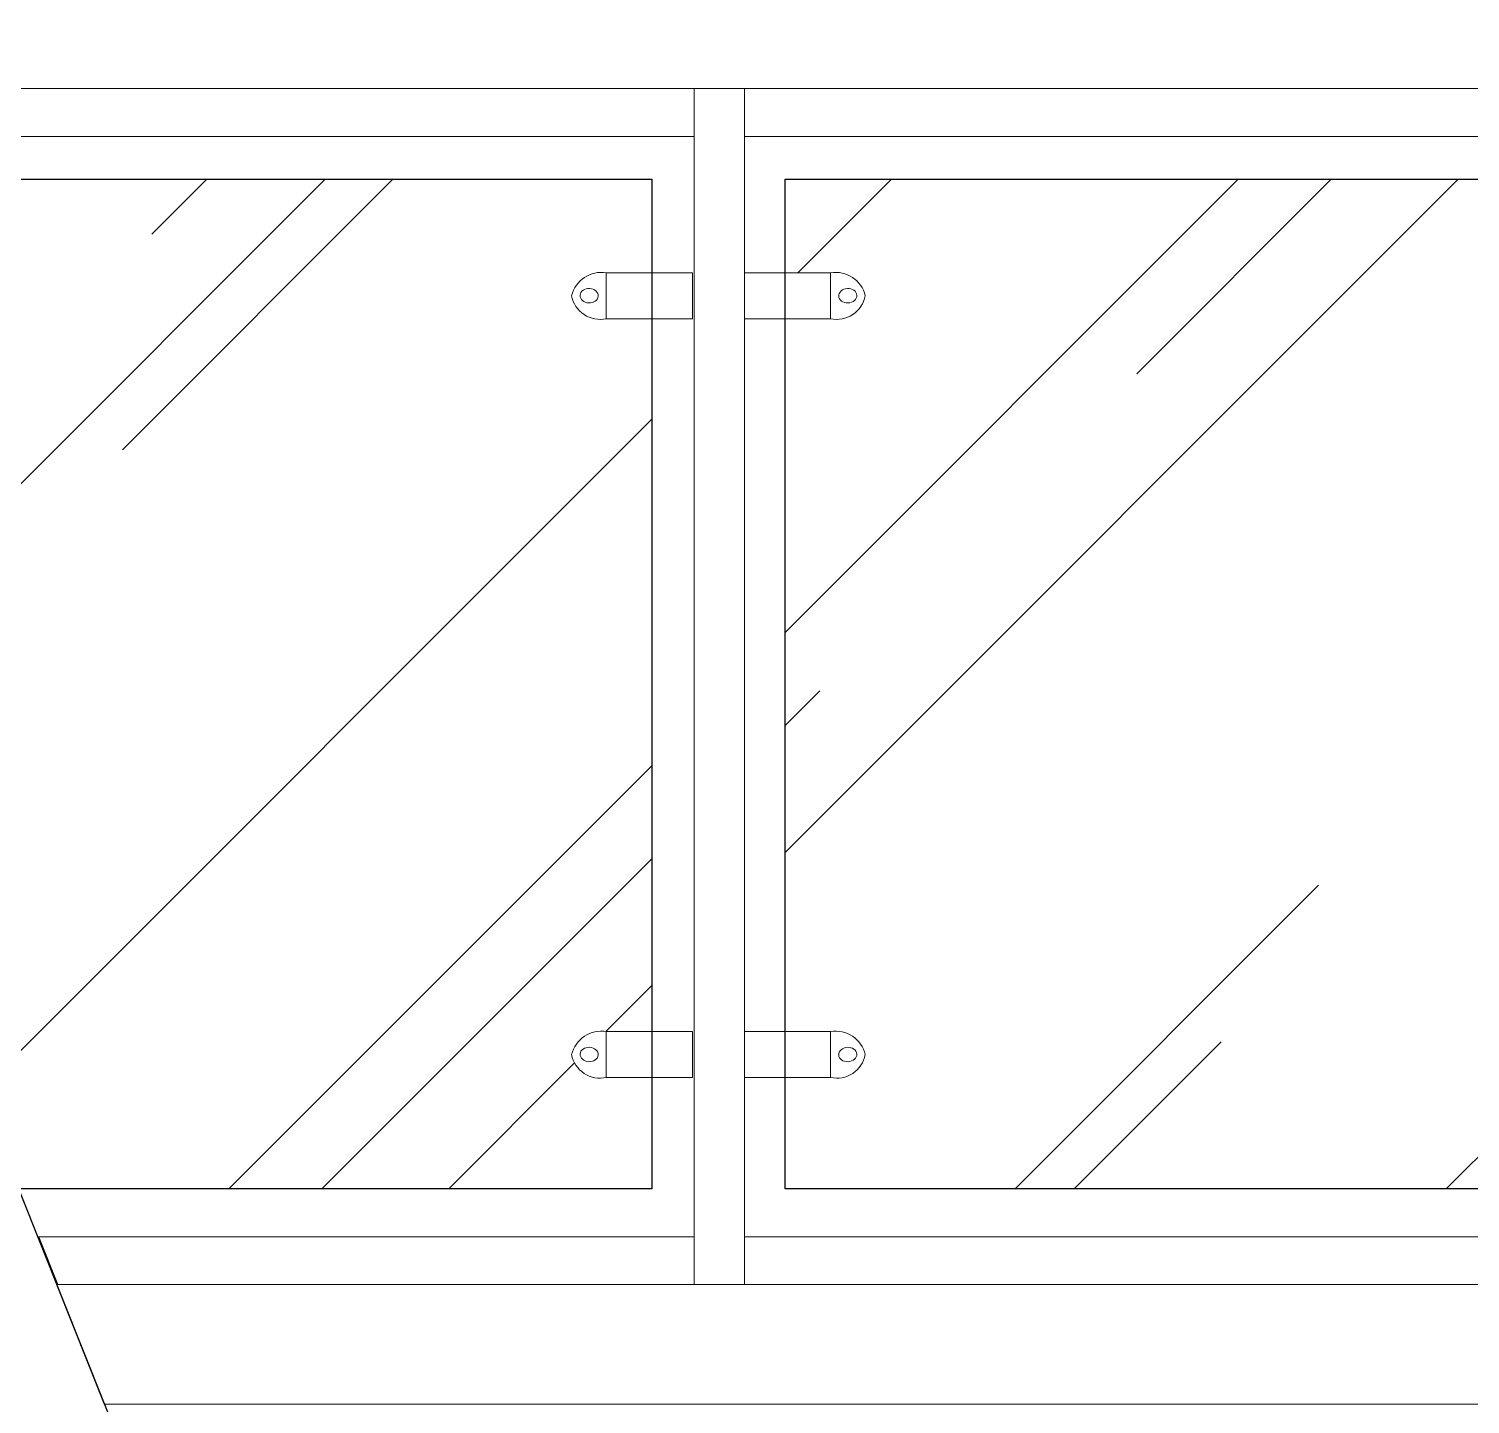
# Model space of a CAD drawing. Header units: inches. Extents: x 249 to 1192, y -18 to 440.
# Drawn here: x 599.255 to 600.461, y 266.148 to 267.298 of the extents above; entities that cross this region are included whole.
import ezdxf

# ---------------------------------------------------------------- set-up
doc = ezdxf.new("R2010")
doc.units = ezdxf.units.IN
doc.header["$MEASUREMENT"] = 0
for name, color, linetype, lineweight in [('BALOK', 3, 'Continuous', 20), ('BESI', 201, 'Continuous', 0), ('KACA', 141, 'Continuous', 30), ('KUSEN', 16, 'Continuous', 15)]:
    doc.layers.add(name, color=color, linetype=linetype, lineweight=lineweight)
doc.layers.add('KOLOM', color=5, linetype='Continuous')
pattern_1 = [(45, (585.4732183829313, 361.9800564546165), (0.4242640687119287, 1.131370849898476), [7.5, -1, 2.5, -0.5]), (45, (585.7666676971238, 362.6270591594022), (-0.8237794000823279, 0.1166726188957805), [1.5, -0.165, 3, -0.375]), (45, (585.3494746962238, 362.4573535319174), (1.60159685938753, 2.075358402782517), [4, -0.7, 2, -0.5])]

# ---------------------------------------------------------------- blocks, each defined once
blk = doc.blocks.new('tampak depan')
at = {"layer": 'KACA'}
h = blk.add_hatch(dxfattribs=at)
h.set_pattern_fill('AR-RROOF', color=256, scale=0.5, angle=45, style=0)
h.set_pattern_definition(pattern_1)
edge = h.paths.add_edge_path()
edge.add_line((684.5997325445377, 342.0012149715888), (684.9374537070636, 341.1569120647999))
edge.add_line((684.9374537070636, 341.1569120647999), (685.4663832808022, 341.1569120647999))
edge.add_line((685.4663832808022, 341.1569120647999), (685.4663832808022, 341.2500549715888))
edge.add_line((685.4663832808022, 341.2500549715888), (685.4282535275566, 341.2500549715888))
edge.add_arc((685.4230707567458, 341.2737530178524), 0.02425816378012243, 190.7659853007525, 282.3363719589619, ccw=False)
edge.add_arc((685.4240195468766, 341.2632540073775), 0.02548841904594518, 80.4380507379264, 166.4595920058728, ccw=False)
edge.add_line((685.4282535275566, 341.2883883049221), (685.4663832808022, 341.2883883049221))
edge.add_line((685.4663832808022, 341.2883883049221), (685.4663832808022, 341.8845372994409))
edge.add_line((685.4663832808022, 341.8845372994409), (685.4282535275566, 341.8845372994409))
edge.add_arc((685.4230707567458, 341.9082353457044), 0.02425816378012265, 190.7659853007525, 282.3363719589619, ccw=False)
edge.add_arc((685.4240195468766, 341.8977363352296), 0.02548841904594465, 80.4380507379264, 166.4595920058728, ccw=False)
edge.add_line((685.4282535275566, 341.9228706327742), (685.4663832808022, 341.9228706327742))
edge.add_line((685.4663832808022, 341.9228706327742), (685.4663832808022, 342.0012149715888))
edge.add_line((685.4663832808022, 342.0012149715888), (684.5997325445377, 342.0012149715888))
h = blk.add_hatch(dxfattribs=at)
h.set_pattern_fill('AR-RROOF', color=256, scale=0.5, angle=45, style=0)
h.set_pattern_definition(pattern_1)
h.paths.add_polyline_path([(686.5620575280496, 341.1569120647999), (686.5620575280496, 341.2500549715888), (686.5239277748041, 341.2500549715888, -0.4222642778765056), (686.4949138246493, 341.2692216382549, -0.3940190553833528), (686.5239277748041, 341.2883883049221), (686.5620575280496, 341.2883883049221), (686.5620575280496, 341.8845372994409), (686.5239277748041, 341.8845372994409, -0.4222642778765002), (686.4949138246493, 341.9037039661069, -0.3940190553833639), (686.5239277748041, 341.9228706327742), (686.5620575280496, 341.9228706327742), (686.5620575280496, 342.0012149715888), (685.5777330059619, 342.0012149715888), (685.5777330059619, 341.9228706327742), (685.6158627592075, 341.9228706327742, -0.394019055383364), (685.6448767093623, 341.9037039661069, -0.422264277876493), (685.6158627592075, 341.8845372994409), (685.5777330059619, 341.8845372994409), (685.5777330059619, 341.2883883049221), (685.6158627592075, 341.2883883049221, -0.3940190553833591), (685.6448767093623, 341.2692216382549, -0.4222642778765043), (685.6158627592075, 341.2500549715888), (685.5777330059619, 341.2500549715888), (685.5777330059619, 341.1569120647999)])
at = {"layer": 'BALOK'}
for points in [[(681.9979237462172, 342.0769120647999), (726.1973964104383, 342.0769120647999), (726.1973964104383, 342.1769120647999), (681.9979237462172, 342.1769120647999)], [(699.5986928505928, 341.0769120647999), (684.9683986342718, 341.0769120647999), (685.0082931269719, 340.9769120648), (699.5986928505928, 340.9769120648)]]:
    blk.add_lwpolyline(points, close=True, dxfattribs=at)
at = {"layer": 'BESI'}
for points in [[(685.4282535275566, 341.9228706327742, 0.3940190553761956), (685.399239577402, 341.9037039661076, -0.787764818999358)], [(685.6158627592075, 341.9228706327742, -0.3940190553761956), (685.6448767093622, 341.9037039661076, 0.787764818999358)], [(685.4282535275566, 341.8845372994409, -0.4222642778742614), (685.3992395774019, 341.9037039661068, 10.61251702420919)], [(685.6158627592075, 341.8845372994409, 0.4222642778742614), (685.6448767093623, 341.9037039661068, -10.61251702420919)], [(685.4282535275566, 341.2883883049221, 0.3940190553761956), (685.399239577402, 341.2692216382555, -0.787764818999358)], [(685.6158627592075, 341.2883883049221, -0.3940190553761956), (685.6448767093622, 341.2692216382555, 0.787764818999358)], [(685.4282535275566, 341.2500549715888, -0.4222642778742614), (685.3992395774019, 341.2692216382547, 10.61251702420919)], [(685.6158627592075, 341.2500549715888, 0.4222642778742614), (685.6448767093623, 341.2692216382547, -10.61251702420919)]]:
    blk.add_lwpolyline(points, format="xyb", dxfattribs=at)
for points in [[(685.5002739712027, 341.9228706327742), (685.4282535275566, 341.9228706327742), (685.4282535275566, 341.8845372994409), (685.5002739712027, 341.8845372994409)], [(685.5438423155615, 341.9228706327742), (685.6158627592075, 341.9228706327742), (685.6158627592075, 341.8845372994409), (685.5438423155615, 341.8845372994409)], [(685.5002739712027, 341.2883883049221), (685.4282535275566, 341.2883883049221), (685.4282535275566, 341.2500549715888), (685.5002739712027, 341.2500549715888)], [(685.5438423155615, 341.2883883049221), (685.6158627592075, 341.2883883049221), (685.6158627592075, 341.2500549715888), (685.5438423155615, 341.2500549715888)]]:
    blk.add_lwpolyline(points, close=True, dxfattribs=at)
for centre in [(685.4139160627894, 341.9037674053143), (685.4139160627894, 341.2692850774623)]:
    blk.add_ellipse(centre, major_axis=(-0.007578709313354615, 0.0003967805138089236), ratio=0.7951867459845737, dxfattribs=at)
at = {"layer": 'BESI', "extrusion": (0, 0, -1)}
for centre in [(685.6302002239747, 341.9037674053143), (685.6302002239747, 341.2692850774623)]:
    blk.add_ellipse(centre, major_axis=(0.007578709313354615, 0.0003967805138089236), ratio=0.7951867459845737, dxfattribs=at)
at = {"layer": 'KACA'}
for points in [[(684.5997325445378, 342.0012149715888), (685.4663832808022, 342.0012149715888), (685.4663832808022, 341.1569120647999), (684.9374537070635, 341.1569120647999)], [(685.5777330059619, 342.0012149715888), (686.5620575280496, 342.0012149715888), (686.5620575280496, 341.1569120647999), (685.5777330059619, 341.1569120647999)]]:
    blk.add_lwpolyline(points, close=True, dxfattribs=at)
at = {"layer": 'KOLOM'}
blk.add_lwpolyline([(684.5694537072703, 342.0769120647999), (686.8313045825572, 336.4073303200539)], dxfattribs=at)
at = {"layer": 'KUSEN'}
blk.add_lwpolyline([(684.5854537072614, 342.0369120647999), (684.5694537072703, 342.0769120647999), (685.5438423155614, 342.0769120647999), (685.5438423155614, 341.0769120647999), (684.9694537070455, 341.0769120647999), (684.9534537070545, 341.1169120647999), (685.5016732981888, 341.1169120647999), (685.501673298189, 342.0369120647999), (684.5854537072614, 342.0369120647999)], dxfattribs=at)
for points in [[(685.501673298189, 342.0769120647999), (686.6402367672453, 342.0769120647999), (686.6402367672453, 341.0769120647999), (685.501673298189, 341.0769120647999)], [(686.5980677498728, 341.1169120647999), (685.5438423155615, 341.1169120647999), (685.5438423155615, 342.0369120647999), (686.5980677498728, 342.0369120647999)]]:
    blk.add_lwpolyline(points, close=True, dxfattribs=at)

msp = doc.modelspace()

# ---------------------------------------------------------------- block references
at = {"layer": 'KOLOM'}
msp.add_blockref('tampak depan', (-85.68993107259121, -74.82901579312323), dxfattribs=at)

doc.saveas('drawing.dxf')
